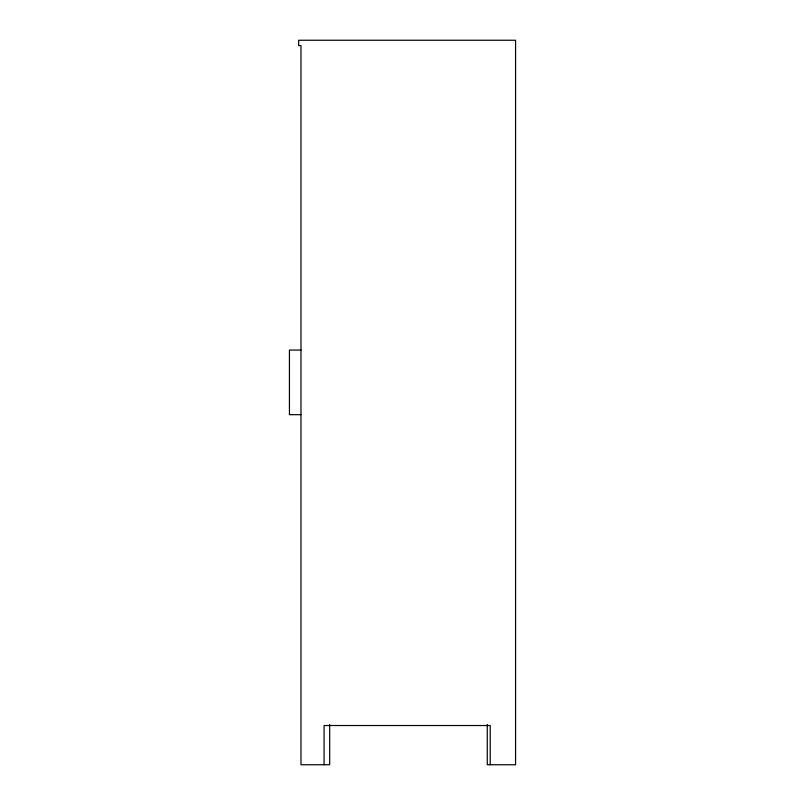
<?xml version="1.0" encoding="UTF-8"?>
<svg xmlns="http://www.w3.org/2000/svg" width="805" height="805" viewBox="0 0 805 805"><rect width="100%" height="100%" fill="white"/><g stroke="black" fill="none" stroke-linecap="round" stroke-linejoin="round"><path stroke-width="1.21" d="M300.979 350.054L289.438 350.054L289.438 414.666L300.979 414.666M490.205 764.75L490.205 725.526L324.073 725.526L324.073 764.75M487.267 724.44L487.267 764.75L515.562 764.75L515.562 40.25L298.675 40.25L298.675 45.633L300.979 45.633L300.979 764.75L329.678 764.75L329.678 724.44"/></g></svg>
